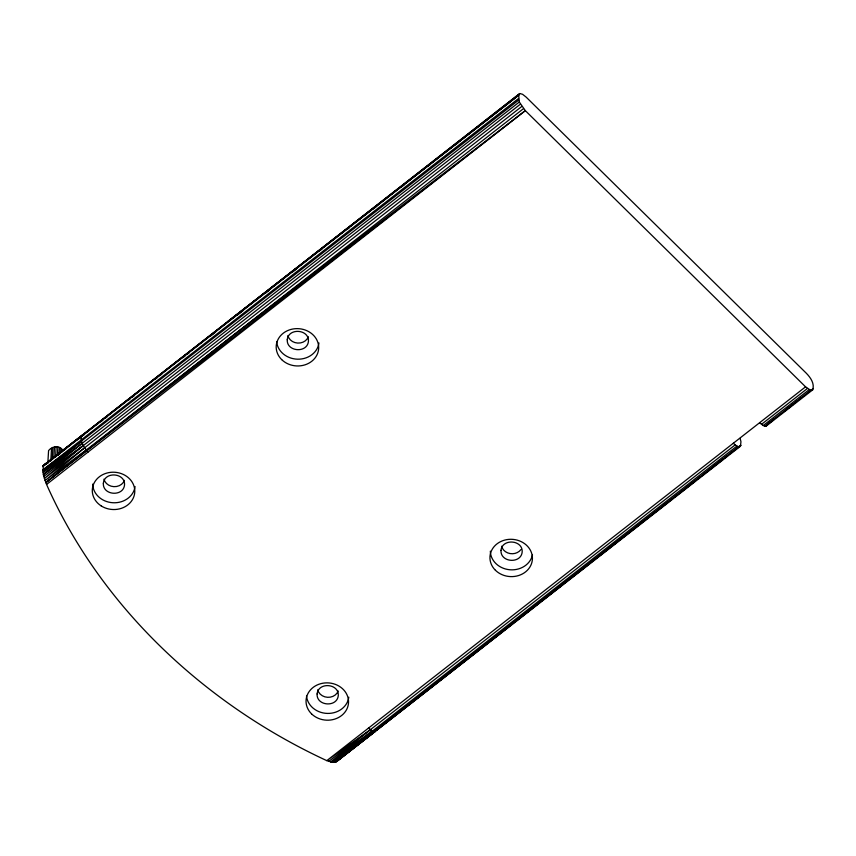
<?xml version="1.0" encoding="UTF-8"?>
<svg xmlns="http://www.w3.org/2000/svg" width="856" height="856" viewBox="0 0 856 856"><rect width="100%" height="100%" fill="white"/><g stroke="black" fill="none" stroke-linecap="round" stroke-linejoin="round"><path stroke-width="1.28" d="M43.956 473.807L43.795 476.471L46.566 484.443C101.136 607.493 205.515 704.499 326.81 760.642L332.395 762.364L336.344 761.829L740.429 446.254L740.954 441.792L740.151 438.315M47.818 463.278L48.578 450.588C52.023 446.126 60.027 445.013 62.852 450.652M50.804 460.956L51.553 448.255M52.933 447.421L52.259 458.848L43.442 465.332L43.003 466.574L518.704 95.155L519.817 93.55L522.535 94.267L526.13 97.092L806.373 373.291C810.536 377.603 814.805 383.552 812.676 389.855L765.917 426.267L763.199 425.56L759.593 422.725M53.907 457.05L54.506 446.896M55.576 456.879L56.186 446.714M57.416 454.515L57.866 446.896M59.085 453.755L59.46 447.41M60.648 452.054L60.872 448.244M61.878 451.893L62.028 449.346M812.676 389.855L810.696 390.315L805.571 386.837L525.327 110.638L519.314 102.014L518.704 95.155L227.739 321.514M740.429 446.254L738.45 446.714L373.548 731.634L335.285 762.279L375.527 731.174L337.029 761.112L344.583 754.5M521.807 106.444L84.658 447.763L45.047 480.591L86.338 449.967L523.498 108.648M45.796 482.613L232.201 336.087L525.327 110.638L45.796 482.613L86.338 449.967L88.179 451.957M519.314 102.014L82.155 443.333L43.346 474.545L43.795 476.471L520.384 104.186M738.45 446.714L736.93 446.072L332.395 762.364L373.548 731.634L374.735 731.687M43.881 465.364L519.817 93.55M672.474 498.888L337.029 761.112M674.571 497.25L695.553 480.805M697.651 479.157L699.759 477.52M701.856 475.872L722.838 459.426M724.936 457.778L727.033 456.141M730.179 453.669L740.675 445.452M770.111 422.383L765.917 426.267M772.208 420.745L774.295 419.108L767.008 424.758M783.711 411.725L793.127 404.353L786.878 409.168M797.311 401.068L795.235 402.641M808.813 392.059L812.997 388.774M519.025 94.074L43.142 465.75L43.346 474.545L83.225 445.505C81.769 442.713 79.683 437.255 82.657 434.869L83.856 434.934M57.919 455.242L59.995 453.616M100.708 421.773L102.816 420.125M104.924 418.488L107.032 416.84M128.1 400.394L130.208 398.746M132.306 397.098L134.413 395.451M155.482 379.005L157.59 377.357M159.698 375.72L161.805 374.072M182.874 357.626L184.982 355.978M187.09 354.33L189.197 352.683M210.266 336.237L215.53 332.128M237.647 314.858L242.911 310.739M265.039 293.469L269.255 290.184M292.42 272.09L296.636 268.795M319.812 250.701L321.92 249.064M347.204 229.322L349.312 227.675M373.537 208.757L376.694 206.296M400.918 187.378L404.086 184.907M428.31 165.989L430.418 164.341M455.702 144.611L457.81 142.963M518.672 100.088L42.821 471.153L42.8 469.955L518.511 98.536M46.566 484.443L525.327 110.638M805.571 386.837L326.81 760.642L370.274 729.793L735.186 444.885L736.93 446.072M761.455 424.373L807.422 388.474M763.199 425.56L809.177 389.662M764.729 426.202L810.696 390.315M357.091 744.741L367.513 736.599M377.945 728.456L387.415 721.062M389.512 719.415L391.62 717.777M404.235 707.923L410.548 703.001M412.656 701.353L414.753 699.716M429.477 688.224L437.887 681.654M439.995 680.006L442.103 678.369M455.767 667.691L465.236 660.308M467.333 658.66L469.441 657.023M481.008 647.992L492.575 638.951M494.682 637.313L496.78 635.666M507.298 627.459L519.913 617.604M532.539 607.76L543.046 599.542M558.829 587.227L570.396 578.196M584.06 567.517L594.578 559.31M610.349 546.995L617.711 541.249M619.819 539.601L621.927 537.964M635.591 527.285L645.06 519.902M647.157 518.255L649.265 516.617M661.881 506.763L668.194 501.841M670.291 500.193L672.399 498.556M674.507 496.908L676.604 495.271M687.122 487.053L695.532 480.494M697.64 478.846L699.737 477.209M713.412 466.531L722.881 459.137M724.978 457.5L727.086 455.852M738.653 446.821L740.75 445.184M767.03 424.672L774.338 418.959M376.715 730.061L512.423 623.896M514.531 622.259L539.783 602.506M541.88 600.858L562.927 584.402M565.024 582.754L567.132 581.106M569.24 579.458L590.276 563.002M592.384 561.354L594.492 559.706M596.589 558.058L617.636 541.602M619.733 539.954L621.841 538.306M623.949 536.669L640.78 523.498M642.877 521.85L644.985 520.202M647.093 518.565L649.19 516.917M652.347 514.445L668.129 502.098M670.237 500.45L672.335 498.813M674.442 497.165L676.55 495.517M679.707 493.045L695.489 480.698M697.587 479.06L699.694 477.413M707.056 471.645L722.838 459.308M724.946 457.66L727.044 456.013M734.416 450.256L740.718 445.313M785.819 410.035L793.138 404.31M518.704 95.155L43.142 465.75L82.657 434.869M333.968 762.45L373.548 731.634L368.422 728.156M84.658 447.763L44.373 478.504L83.225 445.505L86.338 449.967M54.41 457.361L65.976 448.544M77.543 439.738L81.748 436.539M328.693 761.423L370.274 729.793L330.598 762.022L372.018 730.981M82.155 443.333L43.003 472.715L81.523 441.407L42.8 469.955M733.325 443.237L735.186 444.885M338.206 690.995A10.625 9.33 3.4 0 1 327.559 697.308A10.625 9.33 3.4 0 1 317.704 689.808M124.462 480.334A10.625 9.33 3.4 0 1 113.816 486.647A10.625 9.33 3.4 0 1 103.961 479.157M308.353 336.761A10.625 9.33 3.4 0 1 297.706 343.074A10.625 9.33 3.4 0 1 287.862 335.573M520.908 549.606A10.625 9.33 3.4 0 1 510.069 553.565A10.625 9.33 3.4 0 1 501.605 546.224M532.486 554.838A21.261 18.661 3.4 0 1 509.823 569.764A21.261 18.661 3.4 0 1 490.338 551.168M318.946 342.967A21.261 18.661 3.4 0 1 297.471 359.188A21.261 18.661 3.4 0 1 276.659 341.737M348.799 697.201A21.261 18.661 3.4 0 1 327.313 713.423A21.261 18.661 3.4 0 1 306.512 695.982M135.055 486.54A21.261 18.661 3.4 0 1 112.874 502.74A21.261 18.661 3.4 0 1 92.705 484.089M103.351 483.276C102.559 495.464 123.339 497.036 124.537 484.935C125.329 472.747 104.56 471.175 103.351 483.276M287.252 339.693C286.46 351.88 307.229 353.453 308.438 341.362C309.23 329.164 288.451 327.591 287.252 339.693M317.095 693.927C316.313 706.125 337.082 707.698 338.281 695.596C339.072 683.409 318.304 681.825 317.095 693.927M500.995 550.355C500.204 562.542 520.972 564.115 522.181 552.013C522.973 539.826 502.194 538.253 500.995 550.355M801.505 397.751L799.418 399.377L801.505 397.773M495.421 570.257A21.261 18.661 3.4 0 0 531.405 563.965A21.261 18.661 3.4 0 0 506.72 539.644A21.261 18.661 3.4 0 0 495.421 570.257M311.531 713.84A21.261 18.661 3.4 0 0 347.515 707.548A21.261 18.661 3.4 0 0 322.83 683.216A21.261 18.661 3.4 0 0 311.531 713.84M101.179 505.896A21.261 18.661 3.4 0 0 134.692 492.981A21.261 18.661 3.4 0 0 104.764 473.753A21.261 18.661 3.4 0 0 101.179 505.896M281.678 359.606A21.261 18.661 3.4 0 0 317.662 353.303A21.261 18.661 3.4 0 0 292.977 328.982A21.261 18.661 3.4 0 0 281.678 359.606"/></g></svg>
